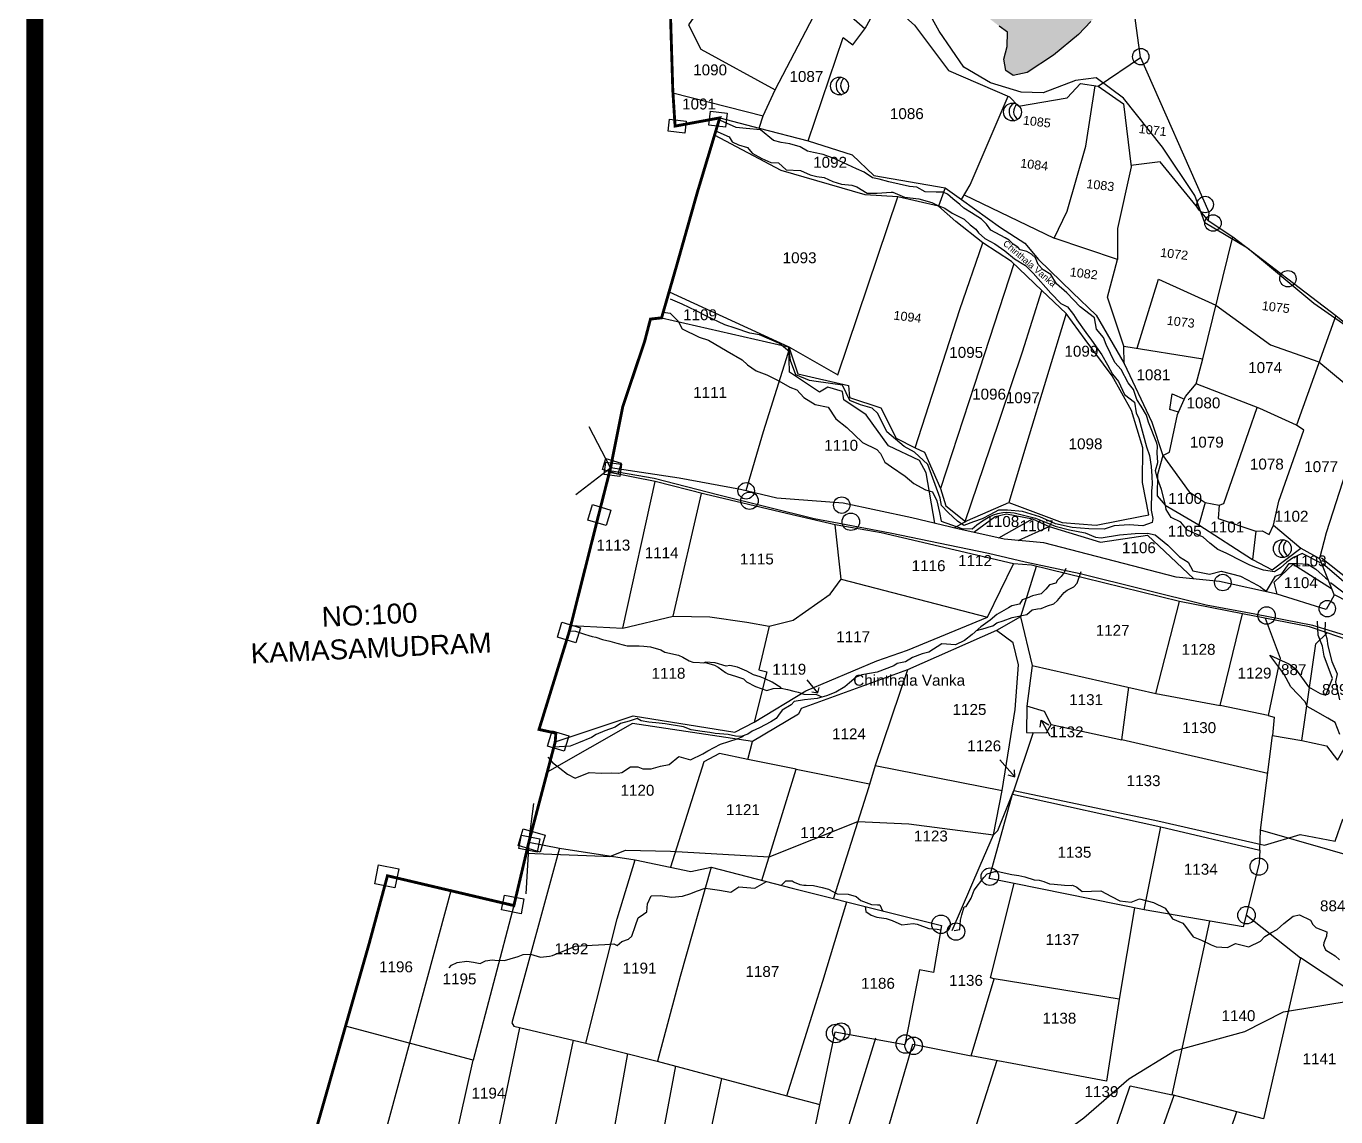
# Model space of a CAD drawing. Header units: inches. Extents: x 194782 to 246112, y 1600383 to 1614216.
# Drawn here: x 194838 to 197119, y 1608269 to 1610168 of the extents above; entities that cross this region are included whole.
import ezdxf

# ---------------------------------------------------------------- set-up
doc = ezdxf.new("R2010")
doc.units = ezdxf.units.IN
doc.header["$LTSCALE"] = 15
doc.header["$MEASUREMENT"] = 0
doc.linetypes.add('ACAD_ISO02W100', pattern=[15, 12, -3])
for name, color, linetype in [('BOUNDRY STONES', 240, 'Continuous'), ('DIMENSION', 7, 'Continuous'), ('PLOTS', 7, 'Continuous'), ('PLOTS NO', 7, 'Continuous'), ('ROADS', 1, 'Continuous'), ('STREAMS', 4, 'Continuous'), ('text2', 7, 'Continuous'), ('VILLAGE BOUNDAY', 5, 'Continuous'), ('wells', 7, 'Continuous')]:
    doc.layers.add(name, color=color, linetype=linetype)
doc.styles.get("Standard").update_dxf_attribs({"font": 'arial.ttf'})

msp = doc.modelspace()

# ---------------------------------------------------------------- hatches: boundary and pattern name
at = {"layer": 'wells'}
h = msp.add_hatch(dxfattribs=at)
h.set_pattern_fill('DASH', color=4, scale=10.562849, angle=-6.7368)
h.set_pattern_definition([(353.2632423, (165077.4911, 1611703.874), (1.466128014, 1.156351674), [1.32035612, -1.32035612])])
h.paths.add_polyline_path([(196426.6, 1610349.7), (196438.1, 1610343.8), (196449.7, 1610336), (196466.8, 1610334.9), (196472.9, 1610334.5), (196476.6, 1610344.5), (196479.9, 1610354), (196484.7, 1610358), (196509.3, 1610351.2), (196524.9, 1610347), (196553.3, 1610343.6), (196572, 1610341.4), (196579.8, 1610358.2), (196581.9, 1610372.4), (196572.3, 1610393.8), (196574.2, 1610403.4), (196585, 1610409.8), (196597.6, 1610410.9), (196621.7, 1610409.3), (196639.6, 1610408), (196655.6, 1610413.7), (196664.8, 1610414), (196684.9, 1610405.9), (196709.7, 1610400.1), (196729.5, 1610394.9), (196745.5, 1610390.6), (196749.4, 1610384.4), (196756, 1610361.9), (196757.3, 1610337.1), (196758.1, 1610323.5), (196759.3, 1610302.4), (196758.6, 1610284.3), (196756.5, 1610266.8), (196751.3, 1610253.5), (196744, 1610240.5), (196740.4, 1610234.1), (196731, 1610217.3), (196692.5, 1610176.6), (196671, 1610153.8), (196627.9, 1610117.9), (196581.8, 1610087.7), (196557.5, 1610082.7), (196544.8, 1610091.1), (196541.4, 1610111.2), (196547.1, 1610132.8), (196547.4, 1610157.9), (196533.2, 1610168.4), (196501.1, 1610193.1), (196462, 1610218.2), (196445.1, 1610244.2), (196419.7, 1610270.9), (196404.6, 1610297.6), (196406.3, 1610322.8), (196415.1, 1610335.9)])

# ---------------------------------------------------------------- linework, layer by layer
at = {"layer": 'BOUNDRY STONES', "color": 1}
for points in [[(195958.9, 1610006.6), (195987.8, 1610003.2), (195985.3, 1609981.9), (195956.4, 1609985.3)], [(196030.4, 1610020.6), (196059.2, 1610017.2), (196056.4, 1609992.8), (196027.5, 1609996.2)], [(195847.6, 1609415.3), (195874.4, 1609407.3), (195868.7, 1609388.3), (195841.9, 1609396.3)], [(195847.6, 1609409), (195875.1, 1609405.7), (195872.5, 1609384.2), (195845.1, 1609387.4)], [(195824.7, 1609335.1), (195856.4, 1609325.7), (195848.3, 1609298.8), (195816.7, 1609308.2)], [(195771.3, 1609130.3), (195803.7, 1609120.6), (195795.9, 1609094.6), (195763.4, 1609104.3)], [(195754.5, 1608941.1), (195783.3, 1608932.4), (195775.3, 1608905.6), (195746.4, 1608914.3)], [(195703.6, 1608770.8), (195742.1, 1608759.3), (195733.4, 1608730.1), (195694.9, 1608741.7)], [(195700.8, 1608759.5), (195732.7, 1608753.4), (195728.2, 1608730.1), (195696.4, 1608736.1)], [(195451.9, 1608707.8), (195487, 1608701.1), (195480.6, 1608668), (195445.5, 1608674.7)], [(195671.3, 1608655.2), (195705, 1608648.7), (195700.1, 1608622.7), (195666.3, 1608629.2)]]:
    msp.add_lwpolyline(points, close=True, dxfattribs=at)
for points in [[(195856.1, 1609399.1), (195818.6, 1609470.5)], [(195795.5, 1609352.9), (195856.1, 1609399.1)], [(195713.8, 1608747.6), (195722.6, 1608814.4)], [(195713.8, 1608747.6), (195708.4, 1608657.4)]]:
    msp.add_lwpolyline(points, dxfattribs=at)
for centre, radius in [((196779.6, 1610115.3), 14.3), ((196891.9, 1609857.8), 14.3), ((196905.6, 1609825.6), 14.3), ((197036, 1609728.6), 14.3), ((196092.3, 1609359.2), 14.3), ((196098.2, 1609341.9), 15.2), ((196258.8, 1609334.3), 14.3), ((196274.6, 1609305.3), 15.2), ((196922.6, 1609199.5), 14.3), ((196998.9, 1609142), 15.2), ((197104.6, 1609154), 14.3), ((196516.8, 1608687.3), 15.2), ((196985.3, 1608704.8), 15.2), ((196963.9, 1608620.1), 15.2), ((196431.7, 1608604.3), 16.1), ((196457.8, 1608591.6), 15.2), ((196248.2, 1608414.1), 16.1), ((196257.9, 1608417.3), 15.2), ((196369.5, 1608395.8), 16.1), ((196384.2, 1608392.7), 15.2)]:
    msp.add_circle(centre, radius, dxfattribs=at)
at = {"layer": 'PLOTS'}
for points in [[(196330, 1610219.9), (196385.3, 1610170.4), (196444.8, 1610091.4), (196551.1, 1610045.6), (196566.9, 1610029.2), (196651.3, 1610043.9), (196674.6, 1610068.5), (196705.7, 1610063.8), (196779.3, 1610114), (196763, 1610234.3), (196774.8, 1610384.6)], [(196025.2, 1610218.8), (195992.1, 1610170.7), (196013.5, 1610128.3), (196143.1, 1610057.7), (196230, 1610224.6), (196255.5, 1610273.7), (196087.7, 1610343)], [(196124.5, 1610359.3), (196151.4, 1610327.5), (196223.2, 1610321.2), (196277.1, 1610305.2), (196330, 1610219.9), (196299.2, 1610164), (196230, 1610224.6)], [(196115, 1609990.8), (196200.6, 1609968.6), (196261.2, 1610148.7), (196278.3, 1610135.8), (196299.2, 1610164)], [(196779.3, 1610114), (196898.2, 1609844.5), (196897.1, 1609830.2), (196813.5, 1609932), (196762.6, 1609925.8)], [(195964.8, 1610052.2), (196121.9, 1610012.4), (196143.1, 1610057.7)], [(196439, 1609886.8), (196467.3, 1609866.5), (196482.3, 1609892), (196548.9, 1610046.5)], [(196472.2, 1609874.9), (196628.7, 1609799), (196651.7, 1609846.4), (196684, 1609959.5), (196700.1, 1610064.6)], [(196705.7, 1610063.8), (196749.5, 1610033.2), (196762.9, 1609923.2), (196739.3, 1609816.3), (196738.9, 1609761.9), (196628.7, 1609799)], [(196046.3, 1610008.7), (196115, 1609990.8), (196121.9, 1610012.4)], [(196200.6, 1609968.6), (196277, 1609944.2), (196314.9, 1609908.1), (196439, 1609886.8), (196427.5, 1609854.8), (196356.7, 1609871.3), (196299.6, 1609874.8), (196153.4, 1609917.2), (196037.2, 1609978.4)], [(195958, 1609705.6), (196166.8, 1609610), (196251.9, 1609561), (196356.7, 1609871.3)], [(196467.3, 1609866.5), (196535.2, 1609817.9), (196577.6, 1609790.8), (196601.4, 1609761.8), (196661, 1609704.5), (196702, 1609665), (196750.8, 1609581.2), (196798.7, 1609478.8), (196818.4, 1609420.9), (196809, 1609387.7), (196808.4, 1609350.5), (196822.2, 1609334.5), (196880.6, 1609300.1), (196974.4, 1609239.5), (197008.6, 1609221.8), (197058.4, 1609259.2), (197091.2, 1609241.1)], [(196454.9, 1609294.8), (196477.6, 1609307.3), (196549.9, 1609339), (196642.9, 1609304), (196701.9, 1609299.5), (196778.9, 1609314.4), (196793.8, 1609317.3), (196782.9, 1609373.5), (196783.5, 1609434.2), (196763.3, 1609499.2), (196730, 1609559.3), (196683.1, 1609622.7), (196649.8, 1609667.8), (196607.6, 1609708), (196554.8, 1609758.5), (196504.7, 1609791.3), (196457.7, 1609828.4), (196427.5, 1609854.8)], [(196897.1, 1609830.2), (196940.2, 1609801.7), (197119.4, 1609664.5), (197218.7, 1609585.3)], [(196750.2, 1609611.3), (196887.6, 1609589.3), (196940.2, 1609801.7)], [(196387, 1609434.2), (196464.4, 1609675), (196504.7, 1609791.3)], [(196558.8, 1609754.7), (196490, 1609544.5), (196431.1, 1609363.5)], [(196750.8, 1609581.2), (196750.2, 1609611.3), (196722, 1609696.2), (196738.9, 1609761.9)], [(196773.2, 1609607.6), (196810.6, 1609727.7), (196910.6, 1609682.4), (197005.8, 1609613.3), (197089.8, 1609583.6), (197181.6, 1609507.6)], [(196474.1, 1609305.8), (196517.2, 1609433.8), (196573.6, 1609601.5), (196607.6, 1609708)], [(195945, 1609660.5), (196168.2, 1609609.2), (196122.1, 1609462.2), (196092, 1609359)], [(196649.8, 1609667.8), (196581, 1609442.9), (196549.9, 1609339)], [(197119.4, 1609664.5), (197051.2, 1609473.7), (196987, 1609502.8), (196876, 1609545.6), (196887.6, 1609589.3)], [(196421, 1609302.8), (196405.9, 1609390.7), (196394, 1609412), (196340.2, 1609437.8), (196301.4, 1609491.3), (196262.6, 1609517.7), (196260.4, 1609531.9), (196234.6, 1609540), (196219.8, 1609531.2), (196167.9, 1609565.6), (196166.8, 1609610), (196182.2, 1609562.7), (196270.7, 1609542.5), (196272.2, 1609521.9), (196327.1, 1609503.6), (196353.6, 1609451.1), (196387, 1609434.2), (196403.1, 1609426.8), (196431.1, 1609363.5), (196440.1, 1609333), (196474.4, 1609305.6)], [(197218.7, 1609585.3), (197218.7, 1609585.3), (197181.6, 1609507.6), (197136.8, 1609392.4), (197102.6, 1609286.1), (197091.2, 1609241.1), (197116.5, 1609177.6), (197102.4, 1609152.6), (197017.4, 1609179.3), (196917.1, 1609201.1), (196841.4, 1609209.1), (196611, 1609268.6), (196541.6, 1609275.3), (196461.1, 1609293.3), (196380.8, 1609312.4), (196261.2, 1609337.6), (196145.8, 1609346.2), (196082.5, 1609361.3), (195975.6, 1609381.4), (195856.1, 1609399.1)], [(196818.4, 1609420.9), (196829.6, 1609426.7), (196843.9, 1609492.1), (196857.9, 1609523.6), (196876, 1609545.6)], [(196845.7, 1609496.2), (196830.4, 1609501.1), (196834.3, 1609528.1), (196855.7, 1609518.6)], [(196916.4, 1609334.2), (196924.6, 1609337.1), (196982.4, 1609504.6)], [(197011, 1609299.2), (197020.4, 1609341), (197063.6, 1609464.8), (197051.2, 1609473.7)], [(196818.4, 1609420.9), (196864.2, 1609357.3), (196891.7, 1609338.7), (196880.6, 1609300.1)], [(197301.9, 1609419.8), (197215.4, 1609146.4), (197094.7, 1609241.8)], [(197295.4, 1609041.3), (197262.2, 1609054.2), (197188.8, 1609082.9), (197104.2, 1609111.8), (197073.6, 1609122.2), (196956.7, 1609145.1), (196847, 1609166.6), (196681.8, 1609207), (196589.3, 1609229.6), (196558.1, 1609232.2), (196327.6, 1609286.2), (196247.2, 1609299.8), (196162.7, 1609319.7), (196020.3, 1609353.2), (195933.8, 1609375.2), (195854.1, 1609391.3)], [(195786.8, 1609124.7), (195877.7, 1609119.8), (195933.8, 1609375.2)], [(195877.7, 1609119.8), (195964.9, 1609141.1), (196014.4, 1609354.7)], [(196891.7, 1609338.7), (196916.4, 1609334.2), (196914.4, 1609311.2), (196979.9, 1609288.8), (196974.4, 1609239.5)], [(196488.7, 1609287.1), (196525.8, 1609314.3), (196545.8, 1609319.3), (196591, 1609310.5)], [(195964.9, 1609141.1), (196028.9, 1609139.6), (196093.6, 1609130.6), (196132.3, 1609123.5), (196174.3, 1609134.1), (196238.5, 1609179.4), (196257.6, 1609205.5), (196247.2, 1609299.8)], [(196532.5, 1609277.3), (196591, 1609310.5), (196620.3, 1609297.1)], [(196566.2, 1609272.9), (196620.3, 1609297.1), (196709.6, 1609269.7), (196791.3, 1609282.2), (196872.1, 1609205.9)], [(196979.9, 1609288.8), (196990.9, 1609289.3), (197003.4, 1609283.3), (197011, 1609299.2), (197058.4, 1609259.2)], [(196597.4, 1609227.6), (196570.4, 1609139.8), (196528.5, 1609116.1), (196373.5, 1609047.2), (196188.3, 1608980.3), (196183.5, 1608970.5), (196103.2, 1608922.6), (195894.2, 1608953.7), (195745.9, 1608869.4)], [(196257.6, 1609205.5), (196512.8, 1609139), (196558.1, 1609232.2)], [(197017.4, 1609179.3), (197012.3, 1609200.2), (197045.3, 1609231.4), (197111.9, 1609189)], [(197190.6, 1609095.7), (197254.9, 1609066.8), (197252.8, 1609108.2), (197118.5, 1609177.6)], [(196570.4, 1609139.8), (196590.5, 1609054.8), (196806, 1609006.4), (196847, 1609166.6)], [(195759.7, 1608922), (195895.2, 1608967.2), (196072.4, 1608938.8), (196106.5, 1608956.2), (196196.2, 1609010.7), (196320.1, 1609063.1), (196373.2, 1609081.7), (196512.8, 1609139)], [(196806, 1609006.4), (196917.9, 1608985.2), (196956.7, 1609145.1)], [(196996.2, 1609137.4), (197022.6, 1609067.6), (197001.6, 1608967.9), (196917.9, 1608985.2)], [(196132.3, 1609123.5), (196114.3, 1609047.4), (196128.3, 1609044.1), (196106.5, 1608956.2)], [(196451, 1608593.2), (196500.1, 1608706.8), (196523.2, 1608760.3), (196538.4, 1608837.3), (196560.8, 1608978.5), (196566.7, 1609056.2), (196557.5, 1609094.5), (196528.5, 1609116.1)], [(197001.6, 1608967.9), (197011.9, 1608964.8), (197009.4, 1608933.2), (197060.4, 1608924.4), (197084.6, 1609092.6), (197104.2, 1609111.8)], [(197060.4, 1608924.4), (197103, 1608915.2), (197122.6, 1608890.4), (197145.9, 1608930.5), (197171, 1609041.6), (197187.4, 1609083.4), (197190.6, 1609095.7)], [(196373.5, 1609047.2), (196316.8, 1608881.1), (196538.4, 1608837.3)], [(196590.5, 1609054.8), (196581.4, 1608984.2), (196580.9, 1608938.3), (196615.4, 1608937.9), (196623.5, 1608952.5), (196611.9, 1608975.1), (196581.4, 1608984.2)], [(197000.8, 1608866.9), (196747, 1608925.5), (196759, 1609017)], [(196623.5, 1608952.5), (196747, 1608925.5)], [(196592.4, 1608938.1), (196556.5, 1608830.8), (196814.4, 1608773.8), (196986.9, 1608733.5), (196988, 1608768.4)], [(197230.9, 1608698.4), (196988, 1608768.4), (197009.4, 1608933.2)], [(196179.2, 1608874.5), (196095.2, 1608891.4), (196103.2, 1608922.6)], [(196095.2, 1608891.4), (196045.8, 1608901.7), (196018.5, 1608887.3), (195960.5, 1608703.5)], [(196316.8, 1608881.1), (196305.4, 1608841.8), (196244.3, 1608649.8)], [(196119.9, 1608680.8), (196179.2, 1608874.5), (196307.4, 1608848.8)], [(196785.5, 1608629.4), (196559.4, 1608675.4), (196515.4, 1608684.3), (196556.5, 1608830.8)], [(196986.9, 1608733.5), (196986.1, 1608710.9), (196958.1, 1608599.6), (196785.5, 1608629.4), (196814.4, 1608773.8)], [(195713.8, 1608747.6), (195767.2, 1608736.8), (195899.2, 1608716.3), (195995.9, 1608696), (196031.4, 1608704), (196172.7, 1608667.2), (196341.3, 1608624.9), (196432.7, 1608602), (196418.4, 1608520.5), (196394.4, 1608524.7), (196368.6, 1608394.2), (196246.8, 1608416.2), (196220.3, 1608289.8), (196197.9, 1608183.1)], [(195767.2, 1608736.8), (195684.4, 1608432.8), (195687.5, 1608426.7), (195813, 1608397.4), (195937, 1608366.2), (196163, 1608305.8), (196220.4, 1608290.4)], [(195813, 1608397.4), (195867.7, 1608613.8), (195899.2, 1608716.3)], [(196031.4, 1608704), (195977.4, 1608513.1), (195938, 1608365.9)], [(196382.5, 1608395.6), (196484.2, 1608375.3), (196524.5, 1608509.1), (196518.1, 1608511), (196559.4, 1608675.4)], [(195577.6, 1608662.8), (195505.6, 1608397.3), (195415.7, 1608065.6), (195315.1, 1608133.4)], [(195687.7, 1608636.9), (195616.8, 1608367.9), (195394.4, 1608426.6)], [(196163, 1608305.8), (196226, 1608505), (196267.6, 1608643.4)], [(196768.5, 1608632.9), (196742.3, 1608474), (196524.5, 1608509.1)], [(196420.7, 1608029.2), (196640.7, 1607967.1), (196761, 1608322.7), (196834.5, 1608307.2), (196899.8, 1608609.7)], [(196963.5, 1608620.8), (197058.1, 1608545.7), (196993.3, 1608265.5), (196834.5, 1608307.2)], [(197147, 1608234.6), (197209.7, 1608443.9), (197142, 1608490.3), (197058.1, 1608545.7)], [(196742.3, 1608474), (196720, 1608330.9), (196484.2, 1608375.3)], [(195532.3, 1607992.6), (195594.8, 1607952.3), (195647.1, 1608179.5), (195676.1, 1608318), (195698.3, 1608424.2)], [(195790.7, 1608402.6), (195749.7, 1608206.2), (195726.4, 1608080.4), (195710.3, 1607993), (195690.1, 1607899.6), (195662.5, 1607905.6), (195594.8, 1607952.3)], [(196317.9, 1608406), (196224.7, 1608104.2), (196290.3, 1608079.9), (196382.5, 1608395.6)], [(195665.3, 1607905), (195769.4, 1607840.5), (195775.9, 1607871.6), (195794.4, 1607867.7), (195813.7, 1607974.2), (195832.6, 1608078.9), (195847.5, 1608161.2), (195886.1, 1608379)], [(195415.7, 1608065.6), (195532.3, 1607992.6), (195573.8, 1608175.5), (195616.8, 1608367.9)], [(195969, 1608357.6), (195930.2, 1608149.7), (195902, 1607998.3), (195873.4, 1607851.7), (195794.4, 1607867.7)], [(196529.1, 1608366.8), (196420.7, 1608029.2), (196290.3, 1608079.9)], [(195873.4, 1607851.7), (195952.7, 1607833.5), (195976.5, 1607963.2), (195994.6, 1608062.5), (196008.6, 1608138.6), (196050, 1608336)], [(196837.4, 1608306.4), (196667, 1607826.4), (196588.3, 1607831.7), (196627.5, 1607970.8)], [(196946.4, 1608277.8), (196872.8, 1608060.8), (196834.2, 1607947), (196818.8, 1607907.8)]]:
    msp.add_lwpolyline(points, dxfattribs=at)
at = {"layer": 'PLOTS NO'}
for points in [[(196217.4, 1609007.5), (196198.6, 1609030.2)], [(196206.8, 1609009.1), (196217.4, 1609007.5), (196219.5, 1609016.5)], [(196604.5, 1608947.5), (196606.3, 1608959.9), (196619.3, 1608951.9)], [(196606.3, 1608959.9), (196621.3, 1608932.6)], [(196560.1, 1608861), (196534.1, 1608890.7)], [(196548.2, 1608864.6), (196560.1, 1608861), (196559.8, 1608873.1)]]:
    msp.add_lwpolyline(points, dxfattribs=at)
at = {"layer": 'ROADS', "color": 1}
msp.add_lwpolyline([(197216, 1609579.8), (197175.5, 1609619.7), (197081.1, 1609685.5), (196965.8, 1609782.1), (196891.2, 1609826.1), (196873.7, 1609873.6), (196817.5, 1609957.5), (196749.7, 1610043.1), (196702.2, 1610078.5), (196666, 1610073.6), (196609.8, 1610052.5), (196571.5, 1610053.3), (196517.8, 1610069.8), (196471.5, 1610097.1), (196428.4, 1610159.5), (196391.4, 1610226.8), (196361.5, 1610260.4), (196285.7, 1610317), (196234.9, 1610333.2), (196173.1, 1610369.7), (196117.6, 1610394.8), (195945.9, 1610441.1), (195905.7, 1610448)], dxfattribs=at)
at = {"layer": 'ROADS'}
for points in [[(197491.2, 1608983), (197371.8, 1609020.1), (197241.2, 1609067.6), (197147.7, 1609103.7), (197079.5, 1609124.8), (196978.4, 1609144.2), (196893.4, 1609160.3), (196674.2, 1609214.4), (196578.2, 1609235), (196514.3, 1609250), (196343.1, 1609285.6), (196245.1, 1609304.1), (196210.5, 1609310.7), (196044.7, 1609351.9), (195931.8, 1609380.4), (195854.8, 1609393.9)], [(195854.9, 1608722.4), (195882.2, 1608733.5), (195960.4, 1608731.8), (196132.4, 1608721.8), (196286.7, 1608783.2), (196375.4, 1608779.3), (196523.2, 1608760.3), (196530.5, 1608767.9), (196558.7, 1608837.4), (196809.5, 1608784.2), (196995.3, 1608742.3), (197057.1, 1608760.6), (197118.3, 1608749.1), (197131.6, 1608787.5), (197153.8, 1608792.8), (197271.1, 1608761.6), (197287.3, 1608806.4)], [(195709.2, 1608727.9), (195858.9, 1608722.5)], [(196132, 1607972.9), (196236.7, 1608016.1), (196302.5, 1608062.6), (196318.1, 1608086.5), (196443.4, 1608169.2), (196519.3, 1608177.9), (196587.3, 1608198.7), (196680.3, 1608267.4), (196758.9, 1608335.1), (196838.2, 1608383.7), (196960.7, 1608417.7), (197028.5, 1608451.6), (197151.7, 1608472.2), (197203, 1608480.7), (197264.7, 1608480.6), (197365.6, 1608455.6), (197413, 1608461.2), (197465.1, 1608430.5), (197501.1, 1608409.3), (197525.8, 1608394.3)]]:
    msp.add_lwpolyline(points, dxfattribs=at)
at = {"layer": 'STREAMS', "color": 4}
for points in [[(196692.5, 1610176.6), (196671, 1610153.8), (196627.9, 1610117.9), (196581.8, 1610087.7), (196557.5, 1610082.7), (196544.8, 1610091.1), (196541.4, 1610111.2), (196547.1, 1610132.8), (196547.4, 1610157.9), (196533.2, 1610168.4)], [(197092.5, 1609233.6), (197060.7, 1609249.8), (197046, 1609243), (197034, 1609234.9), (197022.9, 1609224.8), (197012.8, 1609218.2), (196993.6, 1609221.2), (196978.6, 1609226.1), (196968.4, 1609230.5), (196957, 1609236.1), (196928.7, 1609250.9), (196914.1, 1609256.8), (196899.8, 1609268.1), (196888.5, 1609278.3), (196861.2, 1609290.8), (196849.7, 1609304.6), (196832.5, 1609312.7), (196824.1, 1609326.4), (196822.9, 1609334.4), (196816.1, 1609361.4), (196808.2, 1609382.2), (196805.4, 1609394.6), (196809.6, 1609408.7), (196808, 1609425.5), (196808.6, 1609436.8), (196807.5, 1609442.3), (196793.3, 1609478.6), (196789.8, 1609491.1), (196780.6, 1609506.8), (196773, 1609518), (196766.9, 1609535.7), (196758, 1609547.4), (196745.4, 1609570.5), (196734.7, 1609582.8), (196719.6, 1609614), (196714.6, 1609626), (196702.8, 1609640.9), (196699.1, 1609660.2), (196673.9, 1609679.8), (196651.2, 1609704.1), (196632.8, 1609719.8), (196623, 1609736.2), (196609.7, 1609744.2), (196600.8, 1609753.4), (196596.5, 1609764.9), (196589.4, 1609771.4), (196581.1, 1609776), (196569.7, 1609779.1), (196565.6, 1609783.8), (196557.7, 1609789), (196550.3, 1609795.6), (196543.7, 1609799.9), (196518.8, 1609813.3), (196510.8, 1609823.8), (196502.2, 1609832.6), (196485, 1609843.5), (196471.7, 1609851.5), (196464.3, 1609858.1), (196452.3, 1609867.6), (196443.3, 1609875.8), (196435.6, 1609879.6), (196423.1, 1609879.6), (196404.3, 1609879.7), (196389.6, 1609887.8), (196376.6, 1609889), (196340.7, 1609897.3), (196323.8, 1609901.8), (196312.4, 1609904.5), (196297.9, 1609914.4), (196284.7, 1609919.9), (196246.6, 1609937.5), (196226.5, 1609944.9), (196209.4, 1609948.3), (196199.4, 1609950.9), (196186.1, 1609958.5), (196168.6, 1609963.8), (196153.5, 1609965.6), (196140.1, 1609969.3), (196117.5, 1609987.8), (196092.2, 1609990.5), (196075, 1609991.8), (196047.9, 1610003.9)], [(196037.8, 1609986.8), (196062.8, 1609975.7), (196067.8, 1609966.9), (196078.9, 1609961.7), (196094.4, 1609957.4), (196102.9, 1609947.5), (196119.9, 1609938.1), (196135.4, 1609930.9), (196148.5, 1609930.4), (196162, 1609918.5), (196187.1, 1609917.3), (196203.7, 1609909.7), (196215.4, 1609906.5), (196228, 1609905), (196243.2, 1609897.9), (196258.6, 1609893.3), (196276.6, 1609891.5), (196285.1, 1609888.7), (196303, 1609877.7), (196320.4, 1609877.7), (196344.8, 1609879.4), (196348, 1609879.4), (196367.9, 1609870.7), (196393.2, 1609867.7), (196415.9, 1609861.1), (196423.6, 1609857), (196438.6, 1609851.3), (196451.4, 1609842.7), (196471.9, 1609832.1), (196482.8, 1609822.3), (196492.3, 1609815.1), (196497.2, 1609808.5), (196508.2, 1609798.5), (196525.3, 1609789.3), (196542.7, 1609777.3), (196559.9, 1609763.2), (196578.8, 1609751.4), (196592.5, 1609738.1), (196623, 1609703.7), (196640.4, 1609685.7), (196652.2, 1609679.7), (196662.7, 1609666.4), (196668.4, 1609657.2), (196684.2, 1609634.7), (196694.1, 1609621.8), (196712, 1609595.9), (196721.8, 1609578.9), (196730.2, 1609562.3), (196740.8, 1609549.6), (196751.2, 1609526.7), (196768.9, 1609513.6), (196771.4, 1609495.2), (196776.2, 1609485.4), (196789.6, 1609436), (196795, 1609420.8), (196798, 1609401.3), (196798.9, 1609384.5), (196799.7, 1609370.9), (196798.3, 1609358.6), (196797.6, 1609325.7), (196800.9, 1609311.2), (196799.7, 1609304.2), (196783.4, 1609298.3), (196759.7, 1609299.7), (196733.5, 1609298.2), (196716.2, 1609292.7), (196689.2, 1609293.1), (196660.3, 1609295.1), (196631, 1609301.6), (196603.7, 1609314.1), (196573.4, 1609323), (196547.8, 1609325.7), (196531.7, 1609325.4), (196516.9, 1609317.6), (196503.7, 1609310.6), (196488.4, 1609305.3), (196471.3, 1609298.8), (196460.4, 1609306.2), (196444.1, 1609321.6), (196432.7, 1609333.6), (196430.4, 1609346.7), (196409, 1609405), (196385.5, 1609426.3), (196367.5, 1609436.2), (196337.4, 1609461.7), (196321.6, 1609493.7), (196311.7, 1609503.4), (196291.4, 1609509), (196273.1, 1609516.5), (196260.2, 1609543.2), (196214.4, 1609549.7), (196202.4, 1609551.6), (196178.7, 1609561.5), (196169.5, 1609586.1), (196168, 1609601.3), (196150.1, 1609615.5), (196115.3, 1609630.6), (196098.9, 1609633.6), (196072.9, 1609642.4), (196055.1, 1609648.1), (196023.4, 1609663.2), (196005.4, 1609672.8), (195981.1, 1609684.5), (195960.4, 1609693)], [(195948, 1609670.4), (195959.9, 1609668.6), (195973.9, 1609654.9), (195980.9, 1609641.6), (196010.4, 1609626.8), (196026.8, 1609621.3), (196059.1, 1609602.2), (196085.6, 1609587.4), (196094.5, 1609578.6), (196110, 1609568.2), (196128.4, 1609561.1), (196149.2, 1609550.8), (196168.2, 1609539.7), (196180.8, 1609535.3), (196192.7, 1609521.8), (196212.3, 1609509.6), (196234.9, 1609505.1), (196248.8, 1609484.3), (196267.6, 1609469.3), (196295, 1609443.4), (196320.2, 1609431.2), (196326.5, 1609424.1), (196333.7, 1609409.4), (196345.5, 1609401.2), (196369.2, 1609384.9), (196384.4, 1609371.8), (196404.5, 1609361.2), (196417.1, 1609357.3), (196424.7, 1609342), (196429, 1609321.5), (196431.9, 1609306.3), (196468, 1609293.5), (196486, 1609293.3), (196493.9, 1609300), (196503.9, 1609307.1), (196514.3, 1609313.2), (196523.1, 1609317.4), (196530.7, 1609319.6), (196539.5, 1609321.7), (196546.2, 1609322), (196558.9, 1609321), (196596.6, 1609311.6), (196610.7, 1609305.5), (196630.8, 1609297.5), (196655.4, 1609291.5), (196682.7, 1609286), (196700.6, 1609278.3), (196710.5, 1609277.1), (196742.6, 1609282.3), (196769.8, 1609284.7), (196791.3, 1609285.2), (196804.9, 1609282.3), (196827, 1609264.7), (196847.4, 1609244.4), (196862.2, 1609235.1), (196870.6, 1609219.7), (196899.5, 1609214), (196920, 1609219.2), (196953.5, 1609210.8), (196975.6, 1609199.2), (196988.4, 1609191.9), (196992.5, 1609188.7), (196998.5, 1609184.7), (197014.5, 1609210.7), (197025.5, 1609214.5), (197038.4, 1609232.7), (197052.7, 1609232.4), (197070.5, 1609231.4), (197084.9, 1609223), (197101.5, 1609207.4), (197106.2, 1609204.4)]]:
    msp.add_lwpolyline(points, dxfattribs=at)
at = {"layer": 'STREAMS'}
for points in [[(196649, 1609224.2), (196646.3, 1609216.9), (196641, 1609210.2), (196634.7, 1609203.9), (196631.9, 1609198.6), (196620.8, 1609195.5), (196614.2, 1609188.2), (196606.1, 1609179.8), (196591.3, 1609176.1), (196581.7, 1609172.3), (196573.1, 1609169.1), (196568.4, 1609162.1), (196555.3, 1609159.1), (196549.2, 1609155.4), (196528.9, 1609144.1), (196517.4, 1609133.8), (196513.3, 1609131.2), (196500.9, 1609122.5), (196485.8, 1609108.8), (196472.7, 1609098.8), (196456.7, 1609091.2), (196433.1, 1609092.7), (196410.3, 1609078.3), (196398.8, 1609075.1), (196381.8, 1609068.9), (196370.1, 1609061.6), (196355.1, 1609058.2), (196349.5, 1609054.3), (196320.8, 1609043.5), (196294, 1609038.6), (196283.8, 1609034.7), (196272.1, 1609024.8), (196264.4, 1609017.6), (196248.8, 1609008.6), (196232.5, 1609001.9), (196215.8, 1608997.4), (196194, 1608995.3), (196175.9, 1608992.3), (196170.8, 1608986.7), (196154.8, 1608977.3), (196148.4, 1608968.3), (196144.7, 1608962.9), (196135.2, 1608957), (196115.4, 1608946.4), (196102.9, 1608940.9), (196095.2, 1608935.6), (196083.9, 1608931.3), (196073.9, 1608932.2), (196060.7, 1608935.1), (196038.4, 1608936.5), (196029.2, 1608938.2), (196015.7, 1608940.1), (195996.8, 1608943.2), (195983.2, 1608948), (195951.4, 1608953.3), (195940.5, 1608954.7), (195922.7, 1608956.3), (195909.7, 1608958.6), (195902.7, 1608962.6), (195888.8, 1608957.8), (195873.4, 1608954), (195864.1, 1608947.5), (195846.1, 1608941.3), (195831, 1608935), (195822.9, 1608929.8), (195800.5, 1608920.1), (195785.8, 1608914.8), (195756.5, 1608912.7)], [(197096.9, 1609232.4), (197181.5, 1609160.3)], [(196493.4, 1609115.7), (196508.5, 1609120), (196515.7, 1609122.2), (196521.8, 1609124.1), (196528.7, 1609129.2), (196540.2, 1609133), (196555.4, 1609138.7), (196581.3, 1609144.1), (196590.6, 1609151.8), (196600.1, 1609153.4), (196606.1, 1609154.4), (196617.5, 1609159.2), (196628.2, 1609162.6), (196634.8, 1609168), (196646.5, 1609182.1), (196651.7, 1609186.4), (196663.2, 1609191.9), (196668.7, 1609198.6), (196675.8, 1609218.6)], [(197194, 1609135.7), (197110.3, 1609199.2)], [(197126.3, 1608934.7), (197118.4, 1608955.8), (197105.6, 1608963.3), (197079.9, 1608977.9), (197069.5, 1608983.8), (197065.8, 1608991.8), (197041.2, 1609017.9), (197029.1, 1609040.3), (197004.4, 1609073), (197037.6, 1609057.9), (197049.3, 1609049.2), (197071.7, 1609017.8), (197092.3, 1609006.4), (197101.9, 1609003.6), (197113.8, 1609032.5), (197099.4, 1609071.2), (197096.1, 1609088.4), (197089, 1609108), (197087.8, 1609132.4)], [(195784.6, 1609115.6), (195795.1, 1609114.6), (195810.9, 1609109.8), (195818.1, 1609107.1), (195824.2, 1609105.6), (195830.2, 1609104.1), (195842.3, 1609100.4), (195855.1, 1609097.4), (195867, 1609094.1), (195880.2, 1609090.4), (195885.3, 1609089.4), (195897.3, 1609089.3), (195906.2, 1609089.3), (195914.3, 1609088.5), (195925.6, 1609087.6), (195943.4, 1609082.2), (195950.6, 1609078.2), (195974.6, 1609073.1), (195982.1, 1609069.3), (195993.1, 1609063), (195999.2, 1609060.9), (196023, 1609059.7), (196037.1, 1609055.5), (196043.8, 1609051.9), (196050.1, 1609047.6), (196056.2, 1609042.8), (196060.6, 1609040.4), (196074, 1609036.6), (196087.4, 1609031.8), (196093.1, 1609026.6), (196108.7, 1609018.5), (196128.6, 1609011.4), (196139.1, 1609014.7), (196153.4, 1609015.8), (196164.2, 1609013.1), (196175.5, 1609010.5), (196182.7, 1609008.4), (196192.9, 1609004.8), (196214.8, 1609004.4), (196224.1, 1609000.3)], [(197100.9, 1609130.4), (197100.4, 1609113.7), (197104.1, 1609102.2), (197105.5, 1609089.5), (197112.3, 1609062.1), (197122, 1609040.4), (197119.1, 1609026.3), (197125.6, 1608995)], [(196153.1, 1609015.9), (196137.6, 1609025.9), (196125.6, 1609031.9), (196116.9, 1609035.1), (196105, 1609038.6), (196093.3, 1609045.4), (196077.5, 1609052), (196063.8, 1609054.8), (196057.6, 1609053.7), (196038.1, 1609059.8), (196021.3, 1609061), (196018.2, 1609059)], [(195747, 1608895.3), (195754.8, 1608886.2), (195767.8, 1608876), (195781.2, 1608865.6), (195794.3, 1608858.7), (195818.9, 1608868.7), (195840.5, 1608867.7), (195858.3, 1608867.8), (195869.6, 1608867.4), (195875.8, 1608868.5), (195890.7, 1608878.8), (195903.4, 1608878.8), (195912.3, 1608874.8), (195926.8, 1608875.1), (195942.9, 1608879.6), (195958.2, 1608882.6), (195975, 1608896.5), (195995.3, 1608890.9), (196016.6, 1608901.4), (196025.3, 1608906.4), (196047.8, 1608918.2), (196076.9, 1608927), (196087.7, 1608932.2)], [(195575, 1608528.5), (195579.2, 1608533.3), (195588.9, 1608537.9), (195606, 1608540.2), (195617.1, 1608538.1), (195628.7, 1608535.9), (195638.2, 1608540.9), (195649.6, 1608542.3), (195654.4, 1608542.1), (195671.5, 1608541.1), (195681.4, 1608544.4), (195695.4, 1608548), (195703.7, 1608551.9), (195716.9, 1608552.4), (195734.1, 1608546.8), (195749.9, 1608549), (195754.9, 1608549.7), (195795.2, 1608566.4), (195823.9, 1608568), (195846.2, 1608569.3), (195861.8, 1608570.3), (195867.6, 1608567.2), (195875.5, 1608574.5), (195887.3, 1608578.1), (195893.2, 1608583.5), (195899.7, 1608602.2), (195904.4, 1608615.5), (195913.3, 1608621.8), (195919.1, 1608625.9), (195920.3, 1608639.7), (195926.7, 1608654.1), (195942.5, 1608654.7), (195963.1, 1608651.4), (195981.7, 1608653), (195995.8, 1608658.2), (196005.8, 1608661.8), (196021.1, 1608667.4), (196029.6, 1608666.1), (196046.1, 1608663.5), (196065.5, 1608660.4), (196079.6, 1608669.3), (196107.4, 1608667), (196128, 1608678.8)], [(196154.1, 1608672.3), (196161.7, 1608680), (196172.7, 1608680.2), (196176.2, 1608677.4), (196185.9, 1608673.6), (196193, 1608672.4), (196196.9, 1608672.5), (196209.9, 1608672.1), (196224.5, 1608668.6), (196235.7, 1608665.2), (196250.8, 1608657.3), (196270.2, 1608656.7), (196284.2, 1608652.5), (196292.2, 1608645.7), (196310.5, 1608638.5), (196320.9, 1608638), (196325.2, 1608638), (196330, 1608627.9), (196330.7, 1608627.2)], [(196454.7, 1608593.2), (196464.5, 1608595.5), (196465.8, 1608611.6), (196467.8, 1608621), (196472.3, 1608634.5), (196475.5, 1608635.3), (196484.2, 1608649.6), (196489.3, 1608663.8), (196506.3, 1608685.7), (196512.3, 1608692.4), (196525.6, 1608696.2), (196531.3, 1608696.3), (196555, 1608690.9), (196567.2, 1608689.4), (196577.7, 1608686.7), (196594.1, 1608681.8), (196603, 1608680.9), (196610.7, 1608679), (196620.8, 1608674.7), (196629, 1608674.4), (196646.6, 1608672.2), (196659.1, 1608671.9), (196660.6, 1608672.3), (196668.2, 1608668.7), (196677.4, 1608661.6), (196709.9, 1608662.3), (196728.8, 1608652.8), (196743.1, 1608645), (196762.8, 1608642.6), (196777.7, 1608648.6), (196801.9, 1608642.2), (196822.2, 1608632.6), (196834.9, 1608614), (196853, 1608606), (196857.8, 1608600.2), (196871.1, 1608582.7), (196885.5, 1608576.7), (196902.2, 1608568.6), (196911.2, 1608565), (196930.9, 1608563.9), (196944.7, 1608570.7), (196967.9, 1608565), (196988.3, 1608575), (196995.6, 1608583.3), (197007.6, 1608590.1), (197017.1, 1608595.5), (197029.2, 1608605.4), (197045.1, 1608618.7), (197056.2, 1608620.6), (197075.2, 1608611.4), (197079.5, 1608604), (197084.9, 1608598.5), (197085.6, 1608597.9), (197104, 1608591.1), (197103, 1608583.5), (197098.8, 1608572.2), (197097.9, 1608567.7), (197101.7, 1608560), (197110.7, 1608553.8), (197118.5, 1608549.3), (197125.6, 1608542.4)], [(196299.6, 1608635.4), (196301, 1608626.4), (196310.2, 1608620.2), (196319.8, 1608616.9), (196336.4, 1608614.2), (196346.8, 1608610.8), (196363.7, 1608603.2), (196383.3, 1608605.6), (196390.1, 1608604.3), (196410.3, 1608597), (196425.3, 1608595.8), (196431.5, 1608594.7)]]:
    msp.add_lwpolyline(points, dxfattribs=at)
at = {"layer": 'text2', "color": 5, "const_width": 30}
msp.add_lwpolyline([(194853.2, 1613707.6), (204080.9, 1613707.6), (204080.9, 1603407.5), (194853.2, 1603407.5)], close=True, dxfattribs=at)
at = {"layer": 'VILLAGE BOUNDAY', "linetype": 'ACAD_ISO02W100', "ltscale": 0.2}
msp.add_lwpolyline([(195335.7, 1608220.9, 5, 5, 0), (195393.4, 1608423.1, 5, 5, 0), (195436.2, 1608573, 5, 5, 0), (195467.5, 1608688.8, 5, 5, 0), (195687.7, 1608636.9, 5, 5, 0), (195713.8, 1608747.6, 5, 5, 0), (195713.8, 1608747.6, 5, 5, 0), (195759.7, 1608922, 5, 5, 0), (195760.8, 1608937.2, 5, 5, 0), (195731.5, 1608943.6, 5, 5, 0), (195784.2, 1609114.1, 5, 5, 0), (195835.3, 1609317.2, 5, 5, 0), (195856.1, 1609399.1, 5, 5, 0), (195856.1, 1609399.1, 5, 5, 0), (195877.2, 1609505.2, 5, 5, 0), (195915.5, 1609619.6, 5, 5, 0), (195925.6, 1609658.3, 5, 5, 0), (195945, 1609660.5, 5, 5, 0), (195971, 1609750.7, 5, 5, 0), (196007.2, 1609878.8, 5, 5, 0), (196037.2, 1609978.4, 5, 5, 0), (196046.3, 1610008.7, 5, 5, 0), (195968.5, 1609994.4, 5, 5, 0), (195964.5, 1610057.3, 5, 5, 0), (195960.5, 1610188.3, 5, 5, 0)], format="xyseb", dxfattribs=at)
at = {"layer": 'wells', "color": 0}
for centre in [(196254.9, 1610064.2), (196556.3, 1610018.9), (197026.3, 1609258.6)]:
    msp.add_circle(centre, 15.6, dxfattribs=at)
for centre, radius, start, end in [((196265.9, 1610064.6), 17.1, 119.1683, 245.1945), ((196272.4, 1610065.3), 15.6, 127.5067, 239.5615), ((196567.3, 1610019.3), 17.1, 119.1683, 245.1945), ((196573.7, 1610019.9), 15.6, 127.5067, 239.5615), ((197037.2, 1609259.1), 17.1, 119.1683, 245.1945), ((197043.7, 1609259.7), 15.6, 127.5067, 239.5615)]:
    msp.add_arc(centre, radius, start, end, dxfattribs=at)

# ---------------------------------------------------------------- texts
at = {"layer": 'DIMENSION', "color": 1, "insert": (195435.6, 1609160.7), "char_height": 34.692, "width": 425.443, "attachment_point": 2, "rotation": 2.6274}
msp.add_mtext('NO:100\\PKAMASAMUDRAM', dxfattribs=at)
at = {"layer": 'PLOTS NO'}
for s, p in [('1090', (196000, 1610082.8)), ('1087', (196167.7, 1610071.3)), ('1091', (195980.7, 1610023.4)), ('1086', (196342.7, 1610006.6)), ('1092', (196209, 1609921.9)), ('1093', (196155.9, 1609755.6)), ('1109', (195982.4, 1609656.3)), ('1095', (196446.1, 1609590.8)), ('1099', (196646.7, 1609592.8)), ('1081', (196772.2, 1609551.7)), ('1074', (196966.8, 1609564.3)), ('1111', (196000, 1609521)), ('1096', (196485.9, 1609518.1)), ('1097', (196544.6, 1609511.8)), ('1080', (196859.3, 1609502.8)), ('1098', (196654, 1609431.5)), ('1079', (196865.1, 1609434.5)), ('1110', (196228.3, 1609429)), ('1078', (196969.8, 1609396.3)), ('1077', (197064.4, 1609391.8)), ('1100', (196827.5, 1609336.5)), ('1108', (196509, 1609296.3)), ('1102', (197012.8, 1609305.4)), ('1107', (196568.8, 1609288.9)), ('1105', (196826.6, 1609279.5)), ('1101', (196900.8, 1609286.8)), ('1113', (195831.4, 1609255.2)), ('1106', (196747, 1609250.6)), ('1114', (195915.6, 1609241.8)), ('1115', (196081.4, 1609231)), ('1112', (196461.4, 1609228.2)), ('1103', (197044.3, 1609227.6)), ('1116', (196380.6, 1609219.3)), ('1104', (197029.2, 1609189.7)), ('1117', (196249.2, 1609095.6)), ('1127', (196701.2, 1609106.8)), ('1128', (196850.9, 1609073.6)), ('1118', (195927.5, 1609031.9)), ('1119', (196137.9, 1609039)), ('Chinthala Vanka', (196278.9, 1609019.8)), ('1129', (196948.3, 1609032.3)), ('887', (197024, 1609038.3)), ('889', (197095.5, 1609003.8)), ('1131', (196655, 1608986)), ('1125', (196451.8, 1608968.9)), ('1132', (196621, 1608929.9)), ('1130', (196852, 1608937.3)), ('1124', (196241.9, 1608926.4)), ('1126', (196477.5, 1608905.5)), ('1133', (196755.1, 1608844.9)), ('1120', (195873.4, 1608828.2)), ('1121', (196057.2, 1608794.4)), ('1122', (196186.6, 1608754.5)), ('1123', (196384.6, 1608748.5)), ('1135', (196634.6, 1608720.2)), ('1134', (196854.7, 1608690.6)), ('884', (197091.9, 1608626.9)), ('1137', (196613.8, 1608568.2)), ('1192', (195758.4, 1608552.1)), ('1196', (195452.8, 1608520.7)), ('1195', (195563.5, 1608499.7)), ('1191', (195877.1, 1608518.5)), ('1187', (196091, 1608512.5)), ('1136', (196445.7, 1608497.1)), ('1186', (196292.4, 1608492)), ('1138', (196608.4, 1608431.2)), ('1140', (196920.4, 1608435.6)), ('1141', (197061.5, 1608360.5)), ('1194', (195613.8, 1608300.7)), ('1139', (196681.7, 1608303.4))]:
    msp.add_text(s, height=19, dxfattribs=at).set_placement(p)
for s, height, rotation, p in [('1085', 15.66, 353.2632, (196573.7, 1609997.2)), ('1071', 15.66, 353.2632, (196775.5, 1609982.5)), ('1084', 15.66, 353.2632, (196569.1, 1609922.4)), ('1083', 15.66, 353.2632, (196684.3, 1609886.6)), ('Chinthala Vanka', 11.248, 319.4449, (196538.8, 1609788.3)), ('1072', 15.66, 353.2632, (196812.9, 1609766.9)), ('1082', 15.66, 353.2632, (196655.4, 1609732.9)), ('1075', 15.66, 353.2632, (196990, 1609674.2)), ('1094', 15.66, 353.2632, (196348.3, 1609657.5)), ('1073', 15.66, 353.2632, (196824.3, 1609648.6))]:
    msp.add_text(s, height=height, rotation=rotation, dxfattribs=at).set_placement(p)

doc.saveas('drawing.dxf')
